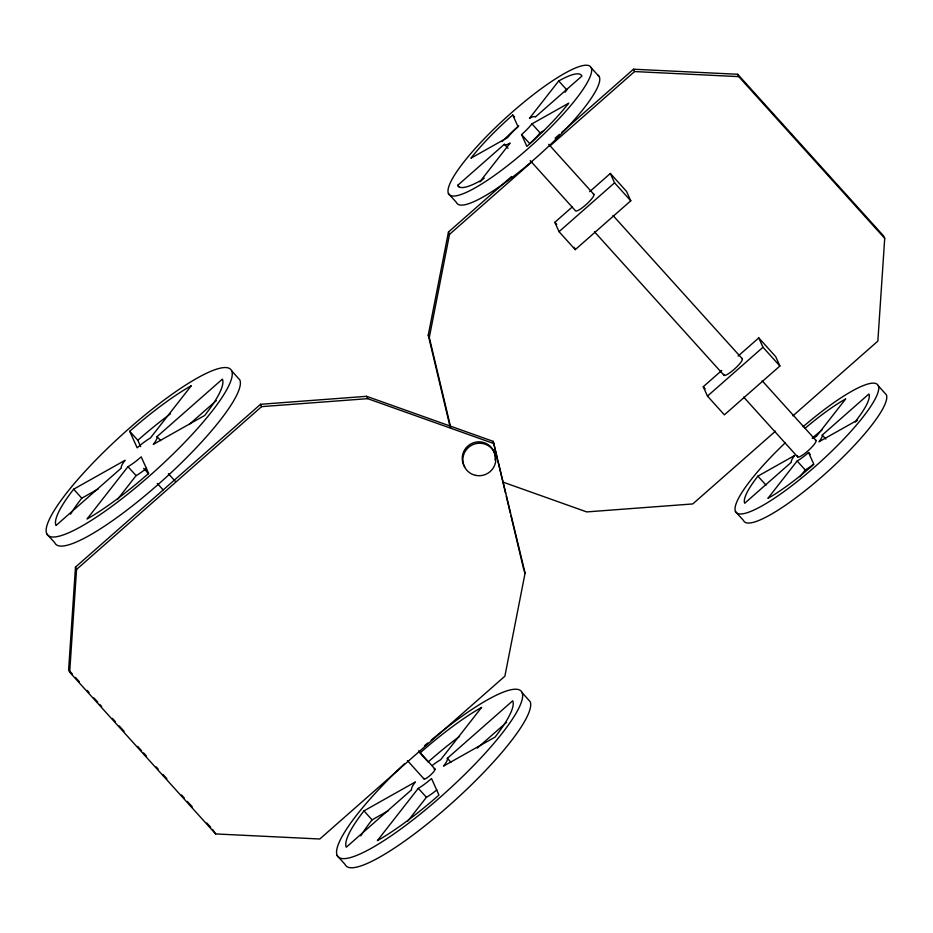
<?xml version="1.0" encoding="UTF-8"?>
<svg xmlns="http://www.w3.org/2000/svg" width="933" height="933" viewBox="0 0 933 933"><rect width="100%" height="100%" fill="white"/><g stroke="black" fill="none" stroke-linecap="round" stroke-linejoin="round"><path stroke-width="1.4" d="M68.622 669.859L75.48 567.101L260.552 404.292L366.622 396.315L493.23 441.379L525.092 573.072L504.881 676.192L319.809 839L215.64 833.939L69.672 672.203L68.622 669.859L72.517 674.174M69.672 672.203L76.541 569.445L75.48 567.101M561.678 132.428L633.519 69.217L737.7 74.278L883.668 236.014L884.717 238.358L877.848 341.116L792.933 415.815M450.009 426.533L428.247 335.145L448.458 232.025L511.599 176.477M450.732 427.477L429.297 337.489L449.508 234.37L448.458 232.025M127.984 466.652L87.049 518.981A111.027 22.019 -42.1 0 0 148.65 473.393L141.21 456.855A23.85 4.723 -42.1 0 1 127.984 466.652L136.09 475.632L117.406 499.528M558.739 80.949L529.489 118.328A20.596 4.082 -42.1 0 1 535.25 117.115L581.924 76.063A82.874 16.432 -42.1 0 0 558.739 80.949L566.844 89.93L565.071 92.192M418.299 788.327L377.352 840.656A111.027 22.019 -42.1 0 0 438.953 795.068L431.524 778.53A23.85 4.723 -42.1 0 1 418.299 788.327L426.404 797.307L407.709 821.203M797.132 460.995L767.882 498.374A82.874 16.432 -42.1 0 0 813.868 464.354L808.561 452.54A20.596 4.082 -42.1 0 1 797.132 460.995L805.237 469.987L799.919 476.775M157.047 436.621L222.381 379.148A111.027 22.019 -42.1 0 1 204.7 415.465L153.257 444.423A23.85 4.723 -42.1 0 0 157.047 436.621L160.651 440.609M457.718 185.329L504.38 144.277A20.596 4.082 -42.1 0 0 510.141 143.064L480.903 180.442A82.874 16.432 -42.1 0 1 457.718 185.329L459.514 187.323M189.119 424.527L216.339 400.584M479.935 181.9L484.274 178.086M555.135 138.177L559.497 134.34M449.508 234.37L532.242 161.584M549.665 146.259L634.568 71.561L738.749 76.623L884.717 238.358M76.541 569.445L261.602 406.636L367.672 398.659L494.28 443.723M589.668 191.662L610.345 173.468L626.568 191.44L630.778 200.805L575.253 249.647L559.042 231.676L554.832 222.311L572.244 206.986M559.042 231.676L614.555 182.833L610.345 173.468M738.096 356.091L758.774 337.898L775.685 356.639L779.895 366.004L724.381 414.847L707.471 396.093L703.26 386.729L721.769 370.448M707.471 396.093L762.984 347.263L758.774 337.898M775.521 431.139L692.787 503.937L586.717 511.914L503.668 482.349M447.362 758.296L512.695 700.811A111.027 22.019 -42.1 0 1 495.015 737.14L443.56 766.098A23.85 4.723 -42.1 0 0 447.362 758.296L450.966 762.284M822.241 435.058L868.903 393.994A82.874 16.432 -42.1 0 1 855.713 421.11L818.964 441.787A20.596 4.082 -42.1 0 0 822.241 435.058L825.845 439.046M477.253 748.114L506.642 722.259M855.316 422.078L857.485 420.165M531.973 123.856L568.722 103.178A82.874 16.432 -42.1 0 1 526.877 146.411L521.57 134.597A20.596 4.082 -42.1 0 0 531.973 123.856L540.079 132.836L543.881 130.702M73.66 489.207L125.115 460.261A23.85 4.723 -42.1 0 0 121.313 468.063L55.98 525.536A111.027 22.019 -42.1 0 1 73.66 489.207L81.766 498.187A111.027 22.019 -42.1 0 0 70.511 514.188M81.766 498.187L98.082 489.009M757.899 476.157L794.648 455.479A20.596 4.082 -42.1 0 0 791.371 462.208L744.709 503.272A82.874 16.432 -42.1 0 1 757.899 476.157L766.005 485.137M363.975 810.882L415.418 781.924A23.85 4.723 -42.1 0 0 411.628 789.726L346.295 847.211A111.027 22.019 -42.1 0 1 363.975 810.882L372.08 819.862A111.027 22.019 -42.1 0 0 360.814 835.863M372.08 819.862L388.396 810.684M878.245 385.784L886.35 394.776A95.329 18.905 -42.1 0 1 823.034 475.702A95.329 18.905 -42.1 0 1 743.484 520.462L735.367 511.482M591.254 67.852A95.329 18.905 -42.1 0 1 491.131 177.771A95.329 18.905 -42.1 0 1 477.066 146.458A95.329 18.905 -42.1 0 1 591.254 67.852L599.359 76.833M614.555 182.833L630.778 200.805M762.984 347.263L779.895 366.004M612.946 215.453L742.365 358.855M762.179 380.792L816.06 440.493M548.721 144.335L593.948 194.437M512.753 114.981L518.06 126.783A20.596 4.082 -42.1 0 0 507.657 137.536L470.908 158.213A82.874 16.432 -42.1 0 1 512.753 114.981L514.561 116.975M521.57 134.597L529.687 143.589A20.596 4.082 -42.1 0 0 540.079 132.836M808.561 452.54L810.369 454.534M530.224 160.616L575.439 210.718A12.351 2.449 -42.1 0 0 586.939 203.837A12.351 2.449 -42.1 0 0 593.353 194.111M594.438 231.734L723.868 375.136M743.671 397.073L797.552 456.773M504.38 144.277L507.984 148.265M554.832 222.311L556.733 224.433M703.26 386.729L705.138 388.816M448.388 193.539L456.494 202.519A95.329 18.905 -42.1 0 0 540.708 153.607A95.329 18.905 -42.1 0 0 597.691 75.013M231.711 370.926A123.483 24.491 -42.1 0 1 102.035 513.325A123.483 24.491 -42.1 0 1 83.807 472.763A123.483 24.491 -42.1 0 1 231.711 370.926L239.828 379.918A123.483 24.491 -42.1 0 1 157.817 484.74A123.483 24.491 -42.1 0 1 54.755 542.726L46.65 533.746M522.025 692.601L530.131 701.593A123.483 24.491 -42.1 0 1 448.132 806.415A123.483 24.491 -42.1 0 1 345.07 864.401L336.965 855.421M168.372 473.649L175.171 481.183M418.544 750.843L435.046 769.13M129.722 431.279L137.151 447.817A23.85 4.723 -42.1 0 1 150.376 438.02L191.323 385.691A111.027 22.019 -42.1 0 0 129.722 431.279L137.827 440.271L140.685 446.627M143.682 468.354L148.534 473.742M157.269 483.422L163.1 489.872M407.441 760.605L423.944 778.892M75.433 677.405L79.328 681.72M87.107 690.35L89.055 692.508M93.918 697.896L97.813 702.211M99.761 704.368L101.709 706.526M112.415 718.387L115.33 721.617M119.226 725.932L124.089 731.32M137.711 746.412L141.606 750.727M143.554 752.884L146.469 756.115M156.196 766.903L158.143 769.06M163.007 774.448L166.902 778.763M181.503 794.939L184.419 798.17M187.335 801.4L192.21 806.8M206.799 822.976L210.695 827.279M212.642 829.437L215.64 833.939M737.7 74.278L738.749 76.623M633.519 69.217L634.568 71.561M574.203 247.315L575.253 249.647M428.247 335.145L429.297 337.489M524.031 570.728L525.092 573.072M366.622 396.315L367.672 398.659M260.552 404.292L261.602 406.636M493.23 441.379L497.242 458.255M497.919 461.065L505.616 493.405M506.292 496.216L510.304 513.092M510.981 515.902L523.705 569.328M433.985 769.084A7.406 1.469 -42.1 0 1 430.848 774.763A7.406 1.469 -42.1 0 1 423.967 778.367M459.514 736.405A111.027 22.019 -42.1 0 0 428.142 761.946L420.025 752.954A111.027 22.019 -42.1 0 1 481.638 707.366L440.691 759.695A23.85 4.723 -42.1 0 0 432.154 765.573M436.807 789.924A23.85 4.723 -42.1 0 1 426.404 797.307M431.139 740.172A123.483 24.491 -42.1 0 1 513.57 717.337A123.483 24.491 -42.1 0 1 358.237 854.78A123.483 24.491 -42.1 0 1 404.409 763.824M424.468 745.817A123.483 24.491 -42.1 0 1 427.792 742.971M137.827 440.271A111.027 22.019 -42.1 0 1 170.389 413.855M146.504 468.249A23.85 4.723 -42.1 0 1 136.09 475.632M464.716 466.885A16.549 16.188 -24.2 0 1 475.317 442.242A16.549 16.188 -24.2 0 1 495.026 460.121M741.782 358.529A12.351 2.449 -42.1 0 1 734.166 369.34A12.351 2.449 -42.1 0 1 723.903 374.261M815.465 440.166A12.351 2.449 -42.1 0 1 807.861 450.977A12.351 2.449 -42.1 0 1 797.598 455.887M812.188 438.148A82.874 16.432 -42.1 0 1 822.02 429.996M812.62 464.902A20.596 4.082 -42.1 0 1 805.237 469.987M803.068 426.743A95.329 18.905 -42.1 0 1 873.358 402.205A95.329 18.905 -42.1 0 1 753.841 510.083A95.329 18.905 -42.1 0 1 785.376 442.709M805.167 428.224A82.874 16.432 -42.1 0 1 845.73 398.881L816.48 436.271A20.596 4.082 -42.1 0 0 813.005 438.463M502.036 141.594A82.874 16.432 -42.1 0 1 518.713 125.862M475.597 475.364A16.549 16.188 -24.2 0 0 495.12 454.511A16.549 16.188 -24.2 0 0 467.305 448.575A16.549 16.188 -24.2 0 0 475.597 475.364"/></g></svg>
